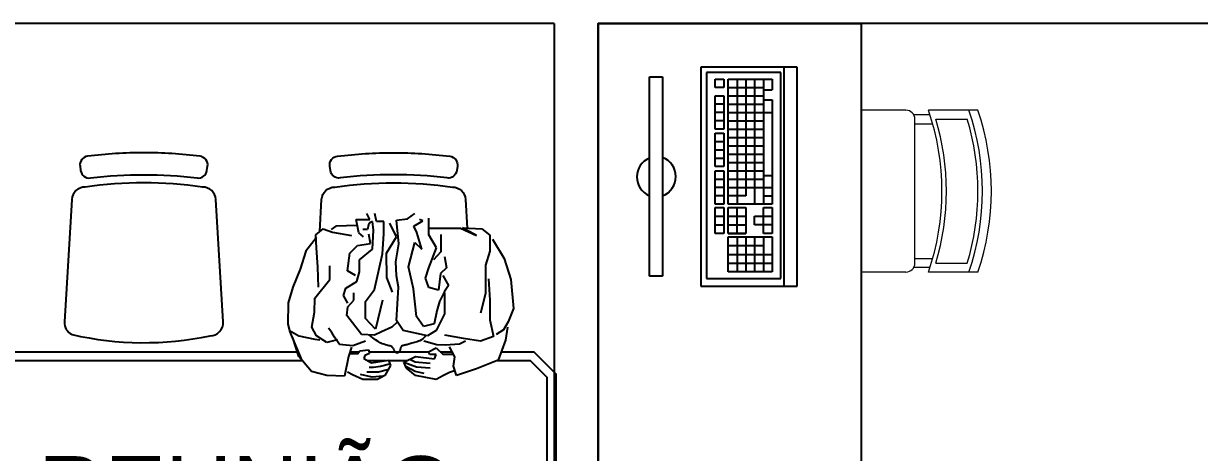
# Model space of a CAD drawing. Header units: millimetres. Extents: x 7034 to 7235, y -465 to -380.
# Drawn here: x 7114.288 to 7116.972, y -389.026 to -388.047 of the extents above; entities that cross this region are included whole.
import ezdxf

# ---------------------------------------------------------------- set-up
doc = ezdxf.new("R2010")
doc.units = ezdxf.units.MM
doc.header["$LTSCALE"] = 0.005
doc.linetypes.add('CONTINUO', pattern=[0])
doc.layers.get('0').update_dxf_attribs({"linetype": 'CONTINUO'})
doc.layers.add('0-LAYOUT', color=250, linetype='Continuous', lineweight=25)
for name, color, linetype in [('ARQ-PEITORIAL', 4, 'Continuous'), ('ARQ_MOBILIARIO 2', 252, 'Continuous'), ('ARQ_TXT_AMBIENTE', 3, 'Continuous')]:
    doc.layers.add(name, color=color, linetype=linetype)
doc.styles.get("Standard").update_dxf_attribs({"font": 'arial.ttf'})

# ---------------------------------------------------------------- blocks, each defined once
blk = doc.blocks.new('vafres')
at = {"lineweight": 13, "ltscale": 0.2}
for p, q in [((2157.847, 914.6481), (2157.847, 914.5352)), ((2158.2163, 914.6481), (2158.2163, 914.5352)), ((2157.8675, 914.5521), (2157.8675, 914.6239)), ((2158.1958, 914.5521), (2158.1958, 914.6239)), ((2157.8573, 914.5386), (2157.8573, 914.5017)), ((2157.8778, 914.5044), (2157.8778, 914.5455)), ((2158.1856, 914.5044), (2158.1856, 914.5448)), ((2158.2061, 914.5386), (2158.2061, 914.5017)), ((2158.1958, 914.5044), (2157.8675, 914.5044)), ((2157.847, 914.4839), (2157.847, 914.3813)), ((2158.2163, 914.4839), (2158.2163, 914.3813))]:
    blk.add_line(p, q, dxfattribs=at)
for centre, radius, start, end in [((2158.0317, 914.1094), 0.5694, 71.0753, 108.9246), ((2158.0317, 914.0889), 0.5694, 71.0753, 108.9246), ((2158.0317, 914.0787), 0.5694, 73.2016, 106.7984), ((2158.0317, 914.0787), 0.5694, 73.2016, 106.7984), ((2158.0317, 913.9966), 0.5694, 71.0753, 108.9246), ((2158.0317, 914.0069), 0.5694, 73.2016, 106.7984), ((2157.8675, 914.4839), 0.0205, 90, 180), ((2158.1958, 914.4839), 0.0205, 360, 90)]:
    blk.add_arc(centre, radius, start, end, dxfattribs=at)

msp = doc.modelspace()

# ---------------------------------------------------------------- linework, layer by layer
at = {"layer": '0-LAYOUT'}
for p, q in [((7115.8337, -388.1463), (7115.8337, -388.6463)), ((7116.0237, -388.1463), (7115.8337, -388.1463)), ((7116.0237, -388.6463), (7116.0237, -388.1463)), ((7116.0537, -388.1463), (7116.0237, -388.1463)), ((7116.0537, -388.6463), (7116.0537, -388.1463)), ((7115.7166, -388.6238), (7115.7166, -388.1686)), ((7115.7166, -388.1686), (7115.7466, -388.1686)), ((7115.7466, -388.1686), (7115.7466, -388.6238)), ((7115.8464, -388.159), (7115.8464, -388.629)), ((7116.0164, -388.159), (7115.8464, -388.159)), ((7115.8664, -388.193), (7115.8664, -388.174)), ((7115.8664, -388.174), (7115.8864, -388.174)), ((7115.8864, -388.174), (7115.8864, -388.193)), ((7115.8964, -388.459), (7115.8964, -388.174)), ((7115.8964, -388.174), (7115.9964, -388.174)), ((7115.9164, -388.174), (7115.9164, -388.459)), ((7115.9364, -388.174), (7115.9364, -388.44)), ((7115.9564, -388.174), (7115.9564, -388.459)), ((7115.9764, -388.174), (7115.9764, -388.459)), ((7115.9964, -388.174), (7115.9964, -388.1985)), ((7116.0164, -388.629), (7116.0164, -388.159)), ((7115.8864, -388.193), (7115.8664, -388.193)), ((7115.8964, -388.193), (7115.9764, -388.193)), ((7115.9764, -388.1985), (7115.9964, -388.1985)), ((7115.8664, -388.288), (7115.8664, -388.212)), ((7115.8664, -388.212), (7115.8864, -388.212)), ((7115.8864, -388.231), (7115.8664, -388.231)), ((7115.8864, -388.212), (7115.8864, -388.288)), ((7115.8964, -388.212), (7115.9764, -388.212)), ((7115.8964, -388.231), (7115.9764, -388.231)), ((7115.9764, -388.2209), (7115.9964, -388.2209)), ((7115.9964, -388.2209), (7115.9964, -388.459)), ((7115.8864, -388.25), (7115.8664, -388.25)), ((7115.8964, -388.25), (7115.9964, -388.25)), ((7115.8864, -388.269), (7115.8664, -388.269)), ((7115.8964, -388.269), (7115.9764, -388.269)), ((7115.8864, -388.288), (7115.8664, -388.288)), ((7115.8664, -388.3731), (7115.8664, -388.2971)), ((7115.8664, -388.2971), (7115.8864, -388.2971)), ((7115.8864, -388.2971), (7115.8864, -388.3731)), ((7115.8964, -388.288), (7115.9764, -388.288)), ((7115.8964, -388.307), (7115.9764, -388.307)), ((7115.8664, -388.3161), (7115.8864, -388.3161)), ((7115.8664, -388.3351), (7115.8864, -388.3351)), ((7115.8964, -388.326), (7115.9764, -388.326)), ((7115.8664, -388.3541), (7115.8864, -388.3541)), ((7115.8964, -388.345), (7115.9764, -388.345)), ((7115.8964, -388.364), (7115.9764, -388.364)), ((7115.8864, -388.3731), (7115.8664, -388.3731)), ((7115.8664, -388.459), (7115.8664, -388.383)), ((7115.8664, -388.383), (7115.8864, -388.383)), ((7115.8864, -388.383), (7115.8864, -388.459)), ((7115.8964, -388.383), (7115.9764, -388.383)), ((7115.8664, -388.402), (7115.8864, -388.402)), ((7115.8964, -388.402), (7115.9764, -388.402)), ((7115.9764, -388.3939), (7115.9964, -388.3939)), ((7115.8864, -388.421), (7115.8664, -388.421)), ((7115.8864, -388.44), (7115.8664, -388.44)), ((7115.8964, -388.421), (7115.9964, -388.421)), ((7115.9364, -388.44), (7115.8964, -388.44)), ((7115.9764, -388.44), (7115.9964, -388.44)), ((7115.8864, -388.459), (7115.8664, -388.459)), ((7115.8664, -388.5265), (7115.8664, -388.4665)), ((7115.8664, -388.4665), (7115.8864, -388.4665)), ((7115.8864, -388.4665), (7115.8864, -388.5265)), ((7115.9964, -388.459), (7115.8964, -388.459)), ((7115.8964, -388.5265), (7115.8964, -388.4665)), ((7115.8964, -388.4665), (7115.9364, -388.4665)), ((7115.9164, -388.5265), (7115.9164, -388.4665)), ((7115.9364, -388.4665), (7115.9364, -388.5265)), ((7115.9764, -388.4665), (7115.9964, -388.4665)), ((7115.9764, -388.5265), (7115.9764, -388.4665)), ((7115.9964, -388.4665), (7115.9964, -388.5265)), ((7115.8664, -388.4865), (7115.8864, -388.4865)), ((7115.8964, -388.4865), (7115.9364, -388.4865)), ((7115.9564, -388.5065), (7115.9564, -388.4865)), ((7115.9564, -388.4865), (7115.9964, -388.4865)), ((7115.8664, -388.5065), (7115.8864, -388.5065)), ((7115.8864, -388.5265), (7115.8664, -388.5265)), ((7115.8964, -388.5065), (7115.9364, -388.5065)), ((7115.9364, -388.5265), (7115.8964, -388.5265)), ((7115.8964, -388.5265), (7115.9364, -388.5265)), ((7115.9964, -388.5065), (7115.9564, -388.5065)), ((7115.9964, -388.5265), (7115.9764, -388.5265)), ((7115.8964, -388.614), (7115.8964, -388.534)), ((7115.8964, -388.534), (7115.9964, -388.534)), ((7115.9764, -388.554), (7115.8964, -388.554)), ((7115.9164, -388.534), (7115.9164, -388.614)), ((7115.9364, -388.534), (7115.9364, -388.614)), ((7115.9564, -388.534), (7115.9564, -388.614)), ((7115.9764, -388.534), (7115.9764, -388.614)), ((7115.9964, -388.534), (7115.9964, -388.614)), ((7115.8964, -388.574), (7115.9964, -388.574)), ((7115.8964, -388.594), (7115.9964, -388.594)), ((7115.7466, -388.6238), (7115.7166, -388.6238)), ((7115.8464, -388.629), (7116.0164, -388.629)), ((7115.9964, -388.614), (7115.8964, -388.614)), ((7115.8337, -388.6463), (7116.0237, -388.6463)), ((7116.0237, -388.6463), (7116.0537, -388.6463))]:
    msp.add_line(p, q, dxfattribs=at)
msp.add_lwpolyline([(7115.5993, -389.8469), (7115.5993, -388.0469), (7116.1993, -388.0469), (7116.1993, -389.8469)], close=True, dxfattribs=at)
at = {"layer": '0-LAYOUT', "linetype": 'ByBlock'}
for points in [[(7114.5624, -388.3919, -0.030867), (7114.6843, -388.3994, 0.408428), (7114.7066, -388.3824), (7114.708, -388.3725, 0.419966), (7114.6907, -388.3498, 0.030916), (7114.5624, -388.3419, 0.030916), (7114.4341, -388.3498, 0.419966), (7114.4168, -388.3725), (7114.4182, -388.3824, 0.408428), (7114.4405, -388.3994, -0.030867)], [(7115.1325, -388.3919, 0.030867), (7115.0105, -388.3994, -0.408428), (7114.9883, -388.3824), (7114.9868, -388.3725, -0.419966), (7115.0042, -388.3498, -0.030916), (7115.1325, -388.3419, -0.030916), (7115.2608, -388.3498, -0.419966), (7115.2781, -388.3725), (7115.2767, -388.3824, -0.408428), (7115.2544, -388.3994, 0.030867)], [(7114.4282, -388.4201, 0.399285), (7114.3982, -388.4486), (7114.3813, -388.728, 0.305593), (7114.3986, -388.7567, 0.109362), (7114.7136, -388.7595, 0.429301), (7114.7435, -388.728), (7114.7266, -388.4486, 0.399285), (7114.6966, -388.4201, 0.071734)]]:
    msp.add_lwpolyline(points, format="xyb", close=True, dxfattribs=at)
msp.add_lwpolyline([(7114.9638, -388.5217), (7114.9683, -388.4486, -0.399285), (7114.9982, -388.4201, -0.071734), (7115.2667, -388.4201, -0.399285), (7115.2967, -388.4486), (7115.3006, -388.5136)], format="xyb", dxfattribs=at)
for points in [[(7113.815, -388.7961), (7114.9157, -388.7961)], [(7115.0332, -388.7961), (7115.0539, -388.7961)], [(7115.0763, -388.7961), (7115.2135, -388.7961)], [(7115.2391, -388.7961), (7115.2662, -388.7961)], [(7115.3781, -388.7961), (7115.4525, -388.7961), (7115.5025, -388.8461), (7115.5025, -389.6461), (7115.4525, -389.6961), (7115.4282, -389.6961)], [(7113.7989, -388.8161), (7114.9241, -388.8161)], [(7115.0728, -388.8161), (7115.1146, -388.8161)], [(7115.1211, -388.8161), (7115.1635, -388.8161)], [(7115.3693, -388.8161), (7115.4442, -388.8161), (7115.4825, -388.8544), (7115.4825, -389.6378), (7115.4442, -389.6761), (7115.4284, -389.6761)]]:
    msp.add_lwpolyline(points, dxfattribs=at)
at = {"layer": '0-LAYOUT'}
for centre, radius, start, end in [((7115.7337, -388.397), 0.0462, 111.7976, 248.2024), ((7115.7298, -388.3963), 0.0468, 290.9733, 69.0267)]:
    msp.add_arc(centre, radius, start, end, dxfattribs=at)
at = {"layer": 'ARQ-PEITORIAL'}
for p, q in [((7115.4993, -388.0469), (7111.7293, -388.0469)), ((7115.4993, -388.0469), (7115.4993, -390.4469)), ((7115.5993, -388.0469), (7115.5993, -390.4469)), ((7116.9993, -388.0469), (7115.5993, -388.0469))]:
    msp.add_line(p, q, dxfattribs=at)
at = {"layer": 'ARQ_MOBILIARIO 2', "linetype": 'Continuous'}
for p, q in [((7115.0467, -388.4941), (7115.0779, -388.4942)), ((7115.0531, -388.5247), (7115.0467, -388.4941)), ((7115.0779, -388.4942), (7115.0715, -388.4802)), ((7115.0843, -388.4988), (7115.0779, -388.5021)), ((7115.087, -388.5188), (7115.0843, -388.4988)), ((7115.0935, -388.4988), (7115.0898, -388.4802)), ((7115.11, -388.4988), (7115.0935, -388.4988)), ((7115.11, -388.5267), (7115.11, -388.4988)), ((7115.1393, -388.4955), (7115.1641, -388.4929)), ((7115.1448, -388.5494), (7115.1393, -388.4955)), ((7115.1641, -388.4929), (7115.1806, -388.4803)), ((7115.1788, -388.5095), (7115.199, -388.4976)), ((7115.199, -388.4976), (7115.1916, -388.4943)), ((7115.2127, -388.5295), (7115.2127, -388.491)), ((7114.9549, -388.5293), (7114.9714, -388.5153)), ((7114.9714, -388.5153), (7114.9934, -388.5233)), ((7115.0008, -388.5094), (7114.9898, -388.5173)), ((7114.9934, -388.5233), (7115.0366, -388.5307)), ((7115.0496, -388.5081), (7115.0008, -388.5094)), ((7115.0641, -388.534), (7115.0531, -388.5247)), ((7115.0733, -388.5174), (7115.0623, -388.5174)), ((7115.0751, -388.5061), (7115.0733, -388.5174)), ((7115.0779, -388.5021), (7115.0751, -388.5061)), ((7115.0842, -388.5619), (7115.087, -388.5188)), ((7115.1072, -388.5726), (7115.11, -388.5267)), ((7115.1393, -388.5341), (7115.1237, -388.5022)), ((7115.1852, -388.5235), (7115.1788, -388.5095)), ((7115.1971, -388.562), (7115.1852, -388.5235)), ((7115.2127, -388.5142), (7115.2852, -388.5143)), ((7115.2852, -388.5143), (7115.3219, -388.5309)), ((7115.2898, -388.5129), (7115.3338, -388.5156)), ((7115.3219, -388.5309), (7115.2898, -388.5129)), ((7115.3338, -388.5156), (7115.3522, -388.5296)), ((7114.9567, -388.5353), (7114.9319, -388.5665)), ((7114.9567, -388.5585), (7114.9549, -388.5293)), ((7115.0329, -388.5712), (7115.0503, -388.5539)), ((7115.0503, -388.5539), (7115.0797, -388.5493)), ((7115.0797, -388.5493), (7115.076, -388.528)), ((7115.1163, -388.5713), (7115.1393, -388.5341)), ((7115.1374, -388.5912), (7115.1448, -388.5494)), ((7115.1668, -388.6019), (7115.1806, -388.5467)), ((7115.1806, -388.5467), (7115.1971, -388.562)), ((7115.2301, -388.5587), (7115.2127, -388.5295)), ((7115.2402, -388.5282), (7115.2402, -388.5681)), ((7115.3522, -388.5296), (7115.3521, -388.5668)), ((7115.3586, -388.5389), (7115.3851, -388.5835)), ((7114.9319, -388.5665), (7114.9191, -388.6076)), ((7114.9594, -388.603), (7114.9567, -388.5585)), ((7115.0273, -388.6111), (7115.0329, -388.5712)), ((7115.0549, -388.5865), (7115.0842, -388.5619)), ((7115.0887, -388.6536), (7115.1072, -388.5726)), ((7115.1172, -388.6264), (7115.1163, -388.5713)), ((7115.2126, -388.6046), (7115.2301, -388.5587)), ((7115.2402, -388.5681), (7115.2237, -388.5866)), ((7115.2484, -388.5787), (7115.253, -388.6046)), ((7115.3521, -388.5668), (7115.342, -388.5987)), ((7114.9191, -388.6076), (7114.9025, -388.6488)), ((7114.9612, -388.6489), (7114.9594, -388.603)), ((7114.9869, -388.631), (7114.987, -388.5997)), ((7115.0548, -388.6137), (7115.0549, -388.5865)), ((7115.1392, -388.6231), (7115.1374, -388.5912)), ((7115.1777, -388.6524), (7115.1668, -388.6019)), ((7115.2053, -388.6278), (7115.2126, -388.6046)), ((7115.253, -388.6046), (7115.2392, -388.6172)), ((7115.342, -388.5987), (7115.3419, -388.6632)), ((7115.3851, -388.5835), (7115.3998, -388.6313)), ((7114.9529, -388.6735), (7114.9869, -388.631)), ((7115.0457, -388.6217), (7115.0273, -388.6111)), ((7115.0484, -388.6357), (7115.0548, -388.6137)), ((7115.13, -388.6603), (7115.1172, -388.6264)), ((7115.1438, -388.649), (7115.1392, -388.6231)), ((7115.2126, -388.6491), (7115.2053, -388.6278)), ((7115.2392, -388.6172), (7115.2346, -388.6558)), ((7115.2447, -388.6219), (7115.2576, -388.6445)), ((7115.3493, -388.6293), (7115.352, -388.6784)), ((7115.3998, -388.6313), (7115.4061, -388.6971)), ((7114.9025, -388.6488), (7114.8915, -388.6847)), ((7115.0181, -388.6675), (7115.0236, -388.6509)), ((7115.0236, -388.6509), (7115.0484, -388.6357)), ((7115.0419, -388.6782), (7115.0419, -388.6616)), ((7115.0685, -388.6815), (7115.0887, -388.6536)), ((7115.1391, -388.7248), (7115.1438, -388.649)), ((7115.185, -388.7155), (7115.1777, -388.6524)), ((7115.2346, -388.6558), (7115.2126, -388.6491)), ((7115.2484, -388.6584), (7115.2373, -388.6817)), ((7115.2484, -388.6617), (7115.2483, -388.7096)), ((7115.2576, -388.6445), (7115.2484, -388.6584)), ((7114.8915, -388.6847), (7114.8914, -388.7332)), ((7114.952, -388.706), (7114.9529, -388.6735)), ((7115.0282, -388.6848), (7115.0181, -388.6675)), ((7115.0282, -388.6935), (7115.0419, -388.6782)), ((7115.0685, -388.7201), (7115.0685, -388.6815)), ((7115.1071, -388.6782), (7115.0914, -388.7447)), ((7115.2373, -388.6817), (7115.2309, -388.7029)), ((7115.3419, -388.6632), (7115.3309, -388.7077)), ((7115.352, -388.6784), (7115.352, -388.723)), ((7114.9456, -388.7399), (7114.952, -388.706)), ((7115.0254, -388.7134), (7115.0282, -388.6935)), ((7115.0593, -388.7566), (7115.0254, -388.7134)), ((7115.2006, -388.7381), (7115.185, -388.7155)), ((7115.2309, -388.7029), (7115.2254, -388.7322)), ((7115.2483, -388.7096), (7115.2299, -388.7474)), ((7115.4061, -388.6971), (7115.3942, -388.7277)), ((7114.8914, -388.7332), (7114.8951, -388.7472)), ((7114.9565, -388.7598), (7114.9456, -388.7399)), ((7114.9914, -388.7519), (7114.9841, -388.7426)), ((7115.0914, -388.7447), (7115.0685, -388.7201)), ((7115.1281, -388.7401), (7115.1052, -388.7507)), ((7115.1401, -388.7294), (7115.1281, -388.7401)), ((7115.1547, -388.7474), (7115.1391, -388.7248)), ((7115.2254, -388.7322), (7115.2006, -388.7381)), ((7115.352, -388.723), (7115.3602, -388.7615)), ((7115.3942, -388.7277), (7115.3832, -388.7463)), ((7115.3923, -388.7403), (7115.3877, -388.7695)), ((7114.8951, -388.7472), (7114.9162, -388.7598)), ((7114.9241, -388.8162), (7114.896, -388.7492)), ((7114.9161, -388.807), (7114.9024, -388.7644)), ((7114.9162, -388.7598), (7114.9529, -388.7671)), ((7114.9529, -388.7671), (7114.9639, -388.7691)), ((7114.9804, -388.7751), (7114.9565, -388.7598)), ((7115.0042, -388.7692), (7114.9804, -388.7751)), ((7114.9978, -388.7625), (7114.9914, -388.7519)), ((7115.0088, -388.7798), (7114.9978, -388.7625)), ((7115.0887, -388.758), (7115.0593, -388.7566)), ((7115.0848, -388.7642), (7115.0776, -388.7579)), ((7115.0912, -388.7691), (7115.0848, -388.7642)), ((7115.1052, -388.7507), (7115.0887, -388.758)), ((7115.0969, -388.7729), (7115.0912, -388.7691)), ((7115.2098, -388.7601), (7115.1547, -388.7474)), ((7115.1958, -388.7689), (7115.1925, -388.7708)), ((7115.1992, -388.7666), (7115.1958, -388.7689)), ((7115.2026, -388.7637), (7115.1992, -388.7666)), ((7115.2061, -388.7601), (7115.2026, -388.7637)), ((7115.2299, -388.7474), (7115.2098, -388.7601)), ((7115.2923, -388.7661), (7115.2492, -388.7581)), ((7115.3308, -388.7721), (7115.2923, -388.7661)), ((7115.3602, -388.7615), (7115.3308, -388.7721)), ((7115.3832, -388.7463), (7115.3666, -388.7569)), ((7115.0391, -388.7825), (7115.0088, -388.7798)), ((7115.0363, -388.7858), (7115.0299, -388.8071)), ((7115.0685, -388.7719), (7115.0391, -388.7825)), ((7115.0501, -388.8011), (7115.0556, -388.7938)), ((7115.0556, -388.7938), (7115.0749, -388.7918)), ((7115.0749, -388.7918), (7115.0776, -388.7998)), ((7115.102, -388.7757), (7115.0969, -388.7729)), ((7115.1065, -388.7777), (7115.102, -388.7757)), ((7115.1104, -388.7791), (7115.1065, -388.7777)), ((7115.1139, -388.7801), (7115.1104, -388.7791)), ((7115.117, -388.7808), (7115.1139, -388.7801)), ((7115.1197, -388.7816), (7115.117, -388.7808)), ((7115.1221, -388.7823), (7115.1197, -388.7816)), ((7115.1242, -388.7829), (7115.1221, -388.7823)), ((7115.126, -388.7836), (7115.1242, -388.7829)), ((7115.1276, -388.7844), (7115.126, -388.7836)), ((7115.1289, -388.7851), (7115.1276, -388.7844)), ((7115.13, -388.786), (7115.1289, -388.7851)), ((7115.131, -388.7869), (7115.13, -388.786)), ((7115.1318, -388.7879), (7115.131, -388.7869)), ((7115.1324, -388.789), (7115.1318, -388.7879)), ((7115.133, -388.7901), (7115.1324, -388.789)), ((7115.1335, -388.7912), (7115.133, -388.7901)), ((7115.1339, -388.7924), (7115.1335, -388.7912)), ((7115.1344, -388.7935), (7115.1339, -388.7924)), ((7115.1349, -388.7945), (7115.1344, -388.7935)), ((7115.1354, -388.7955), (7115.1349, -388.7945)), ((7115.136, -388.7964), (7115.1354, -388.7955)), ((7115.1449, -388.7963), (7115.1441, -388.7971)), ((7115.1456, -388.7953), (7115.1449, -388.7963)), ((7115.1462, -388.7942), (7115.1456, -388.7953)), ((7115.1467, -388.7931), (7115.1462, -388.7942)), ((7115.1472, -388.7919), (7115.1467, -388.7931)), ((7115.1475, -388.7907), (7115.1472, -388.7919)), ((7115.1478, -388.7896), (7115.1475, -388.7907)), ((7115.1481, -388.7885), (7115.1478, -388.7896)), ((7115.1484, -388.7874), (7115.1481, -388.7885)), ((7115.1487, -388.7864), (7115.1484, -388.7874)), ((7115.149, -388.7855), (7115.1487, -388.7864)), ((7115.1495, -388.7846), (7115.149, -388.7855)), ((7115.1501, -388.7839), (7115.1495, -388.7846)), ((7115.1509, -388.7833), (7115.1501, -388.7839)), ((7115.1518, -388.7828), (7115.1509, -388.7833)), ((7115.1529, -388.7824), (7115.1518, -388.7828)), ((7115.1542, -388.782), (7115.1529, -388.7824)), ((7115.1556, -388.7816), (7115.1542, -388.782)), ((7115.1571, -388.7813), (7115.1556, -388.7816)), ((7115.1588, -388.7809), (7115.1571, -388.7813)), ((7115.1607, -388.7805), (7115.1588, -388.7809)), ((7115.1626, -388.78), (7115.1607, -388.7805)), ((7115.1647, -388.7795), (7115.1626, -388.78)), ((7115.1669, -388.7788), (7115.1647, -388.7795)), ((7115.1693, -388.7782), (7115.1669, -388.7788)), ((7115.1717, -388.7775), (7115.1693, -388.7782)), ((7115.1743, -388.7767), (7115.1717, -388.7775)), ((7115.1771, -388.7759), (7115.1743, -388.7767)), ((7115.1799, -388.7751), (7115.1771, -388.7759)), ((7115.1829, -388.7743), (7115.1799, -388.7751)), ((7115.186, -388.7734), (7115.1829, -388.7743)), ((7115.1892, -388.7722), (7115.186, -388.7734)), ((7115.1925, -388.7708), (7115.1892, -388.7722)), ((7115.2308, -388.78), (7115.2015, -388.772)), ((7115.2125, -388.7966), (7115.2299, -388.7873)), ((7115.2299, -388.7873), (7115.2446, -388.8013)), ((7115.251, -388.7814), (7115.2308, -388.78)), ((7115.2831, -388.7787), (7115.251, -388.7814)), ((7115.2721, -388.8073), (7115.2602, -388.7847)), ((7115.2969, -388.7721), (7115.2831, -388.7787)), ((7115.3877, -388.7695), (7115.3712, -388.8153)), ((7114.9455, -388.8409), (7114.9161, -388.807)), ((7115.0299, -388.8071), (7115.0207, -388.8516)), ((7115.0345, -388.7998), (7115.0501, -388.8011)), ((7115.0666, -388.8044), (7115.0648, -388.8118)), ((7115.0648, -388.8118), (7115.0822, -388.8211)), ((7115.0776, -388.7998), (7115.0666, -388.8044)), ((7115.0822, -388.8211), (7115.1207, -388.8151)), ((7115.1207, -388.8151), (7115.1253, -388.8271)), ((7115.1367, -388.7972), (7115.136, -388.7964)), ((7115.1375, -388.7979), (7115.1367, -388.7972)), ((7115.1383, -388.7984), (7115.1375, -388.7979)), ((7115.1391, -388.7988), (7115.1383, -388.7984)), ((7115.1399, -388.799), (7115.1391, -388.7988)), ((7115.1408, -388.799), (7115.1399, -388.799)), ((7115.1417, -388.7989), (7115.1408, -388.799)), ((7115.1425, -388.7985), (7115.1417, -388.7989)), ((7115.1434, -388.7979), (7115.1425, -388.7985)), ((7115.1441, -388.7971), (7115.1434, -388.7979)), ((7115.1556, -388.8198), (7115.1822, -388.8072)), ((7115.162, -388.8338), (7115.1556, -388.8198)), ((7115.185, -388.831), (7115.156, -388.8206)), ((7115.1819, -388.8196), (7115.171, -388.8144)), ((7115.2162, -388.8228), (7115.1819, -388.8196)), ((7115.1822, -388.8072), (7115.2262, -388.8119)), ((7115.2152, -388.8026), (7115.2125, -388.7966)), ((7115.2299, -388.8026), (7115.2152, -388.8026)), ((7115.2262, -388.8119), (7115.2299, -388.8026)), ((7115.2446, -388.8013), (7115.2675, -388.8013)), ((7115.2693, -388.8292), (7115.2721, -388.8073)), ((7115.3712, -388.8153), (7115.3216, -388.8352)), ((7114.9803, -388.8502), (7114.9455, -388.8409)), ((7115.039, -388.8489), (7115.0271, -388.843)), ((7115.062, -388.8596), (7115.039, -388.8489)), ((7115.0838, -388.8537), (7115.0569, -388.8481)), ((7115.0979, -388.8424), (7115.0714, -388.8424)), ((7115.0864, -388.832), (7115.0771, -388.832)), ((7115.1026, -388.8294), (7115.0864, -388.832)), ((7115.1186, -388.8377), (7115.0979, -388.8424)), ((7115.1233, -388.8242), (7115.1026, -388.8294)), ((7115.1253, -388.8271), (7115.1124, -388.8503)), ((7115.1819, -388.8414), (7115.1601, -388.83)), ((7115.1822, -388.8504), (7115.162, -388.8338)), ((7115.2022, -388.8455), (7115.1819, -388.8414)), ((7115.2162, -388.8336), (7115.185, -388.831)), ((7115.2601, -388.8432), (7115.2464, -388.8505)), ((7115.2712, -388.8398), (7115.2601, -388.8432)), ((7115.2757, -388.8505), (7115.2693, -388.8292)), ((7115.3216, -388.8352), (7115.2757, -388.8505)), ((7115.0207, -388.8516), (7114.9803, -388.8502)), ((7115.0959, -388.8596), (7115.062, -388.8596)), ((7115.1082, -388.8517), (7115.0838, -388.8537)), ((7115.1124, -388.8503), (7115.0959, -388.8596)), ((7115.2298, -388.8597), (7115.1822, -388.8504)), ((7115.2464, -388.8505), (7115.2298, -388.8597))]:
    msp.add_line(p, q, dxfattribs=at)

# ---------------------------------------------------------------- block references
at = {"layer": '0-LAYOUT', "rotation": 270}
msp.add_blockref('vafres', (6201.818, 1769.6022), dxfattribs=at)

# ---------------------------------------------------------------- texts
at = {"layer": 'ARQ_TXT_AMBIENTE', "insert": (7113.3781, -389.0343), "char_height": 0.15, "attachment_point": 1}
msp.add_mtext_dynamic_manual_height_columns('SALA DE REUNIÃO', width=2.72651, gutter_width=12.5, heights=[0], dxfattribs=at)

doc.saveas('drawing.dxf')
